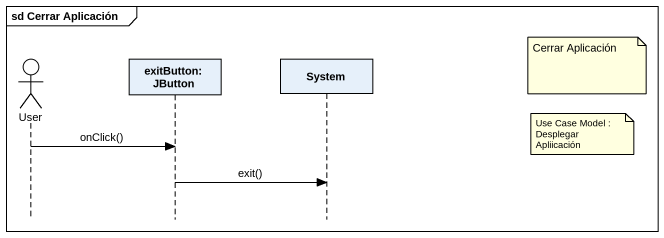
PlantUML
@startuml
mainframe sd Cerrar Aplicación
hide footbox
actor User
participant "exitButton: JButton" as exitButton_JButton
participant System

note right of System : Cerrar Aplicación
note right of System : Use Case Model : Desplegar Apliicación
User -> exitButton_JButton : onClick()
exitButton_JButton -> System : exit()
@enduml
